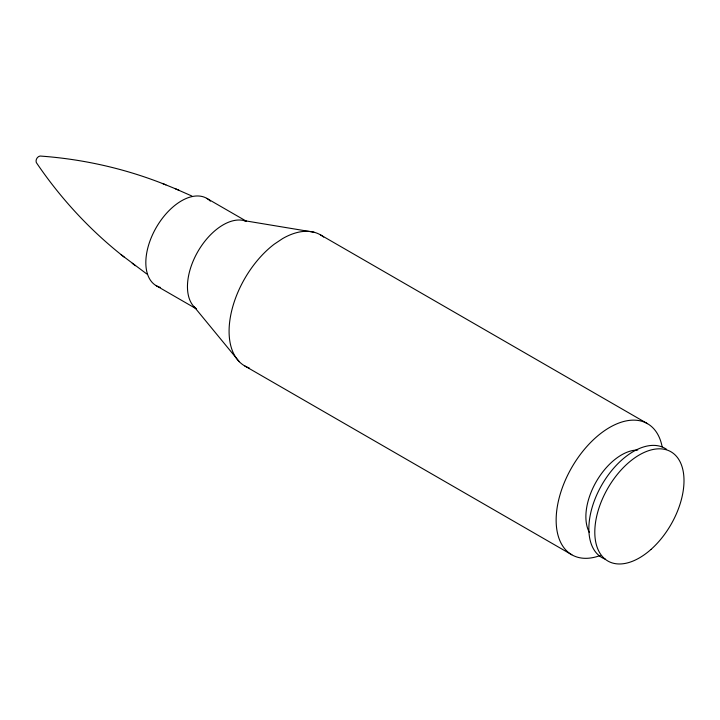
<?xml version="1.0" encoding="UTF-8"?>
<svg xmlns="http://www.w3.org/2000/svg" width="720" height="720" viewBox="0 0 720 720"><rect width="100%" height="100%" fill="white"/><g stroke="black" fill="none" stroke-linecap="round" stroke-linejoin="round"><path stroke-width="1.08" d="M244.107 220.626L314.064 232.236M165.888 184.869C125.802 168.732 83.151 159.093 40.059 156.033C37.323 156.465 35.307 159.948 36.306 162.531C60.498 198.324 90.18 230.436 124.191 257.076M175.284 188.721L191.844 196.002M162.369 183.429L178.965 190.224M320.445 234.846L647.514 423.675M206.739 198.333L246.429 221.247M156.276 285.732L195.975 308.646M244.755 365.949L571.824 554.778M121.194 254.754L146.817 273.996M132.228 263.295L135.369 265.725M194.274 306.945L239.301 361.719M589.275 532.278A50.463 29.133 -60 0 1 596.727 480.843A50.463 29.133 -60 0 1 637.758 450.036M600.264 555.498A75.69 43.695 -60 0 1 556.218 516.852A75.69 43.695 -60 0 1 605.817 429.813A75.69 43.695 -60 0 1 662.157 446.868M323.685 237.069A75.69 43.695 -60 0 0 282.6 238.599L274.23 244.188A75.69 43.695 -60 0 0 230.859 314.505A75.69 43.695 -60 0 0 249.237 367.983M196.371 308.763A50.463 29.133 -60 0 1 197.514 252.189A50.463 29.133 -60 0 1 245.88 221.193M160.542 287.469A50.463 29.133 -60 0 1 156.276 227.466A50.463 29.133 -60 0 1 210.375 201.15M605.385 559.188A63.072 36.414 -60 0 1 601.101 486.189A63.072 36.414 -60 0 1 666.594 449.361M650.943 549.477A63.072 36.414 -60 0 0 670.941 451.773A63.072 36.414 -60 0 0 596.322 517.932A63.072 36.414 -60 0 0 650.943 549.477"/></g></svg>
